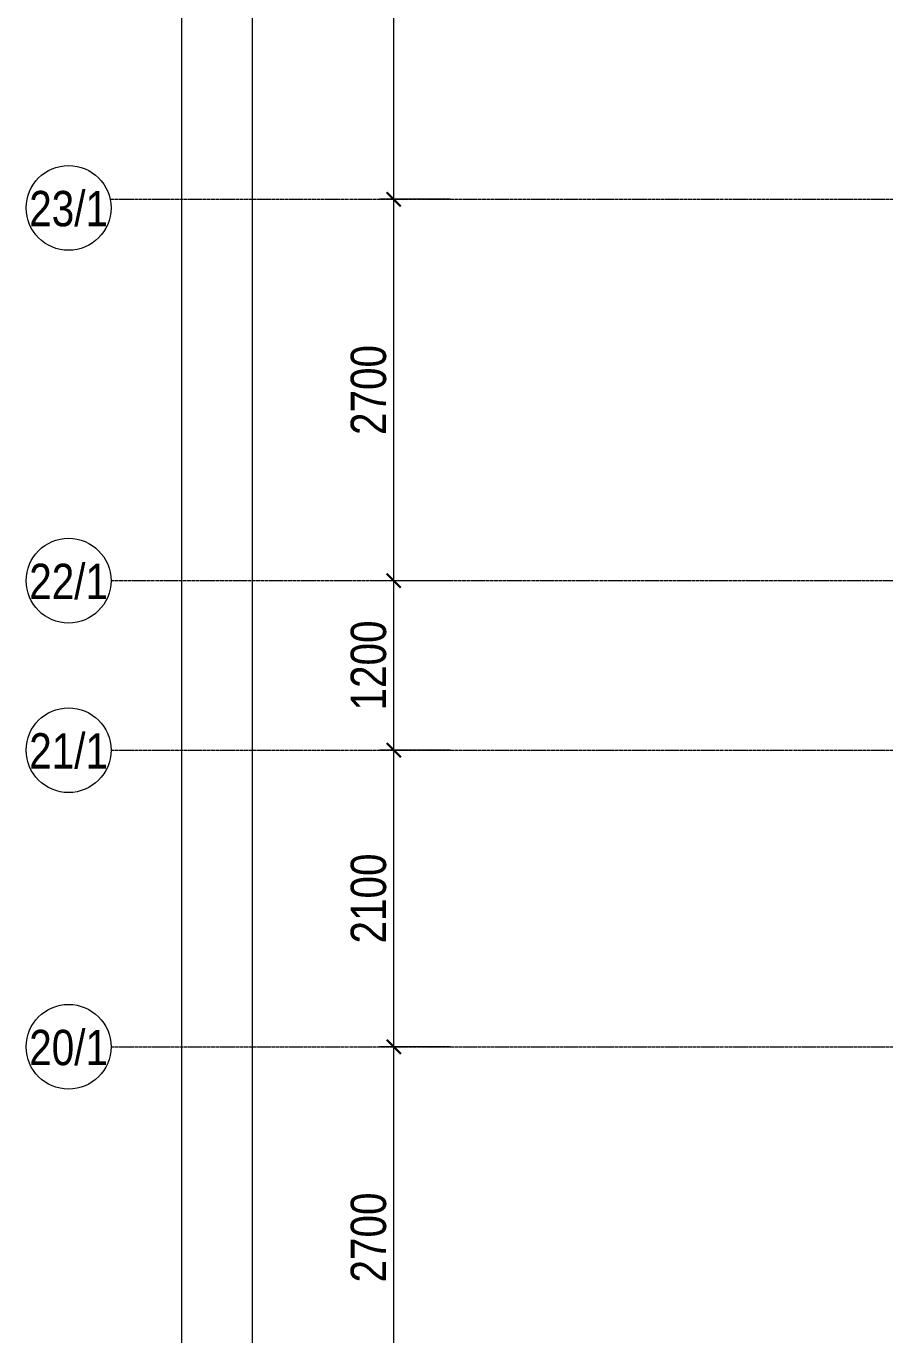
# Model space of a CAD drawing. Header units: millimetres. Extents: x 470010 to 1231400, y -134005 to 421770.
# Drawn here: x 666319 to 672392, y -22750 to -13485 of the extents above; entities that cross this region are included whole.
import ezdxf
from ezdxf.enums import TextEntityAlignment as Align

# ---------------------------------------------------------------- set-up
doc = ezdxf.new("R2010")
doc.units = ezdxf.units.MM
doc.linetypes.add('CENTER2', pattern=[28.575, 19.05, -3.175, 3.175, -3.175])
doc.layers.get('Defpoints').update_dxf_attribs({"color": 140})
doc.layers.add('РД_Оси_100', color=7, linetype='Continuous', lineweight=0, true_color=0x525252)
doc.layers.add('РД_Оси_размер', color=8, linetype='Continuous', lineweight=0)
doc.styles.add('style1', font='ARIALN.TTF')
doc.styles.add('ккк', font='isocpeur.ttf', dxfattribs={"width": 0.85, "oblique": 15})
doc.dimstyles.new('Dim100_ареал', dxfattribs={"dimscale": 100, "dimtxt": 2.5, "dimasz": 1, "dimexe": 1, "dimexo": 1, "dimgap": 0.5, "dimtad": 1, "dimzin": 12, "dimdsep": 46, "dimtxsty": 'style1', "dimblk": 'ARCHTICK', "dimcen": 1, "dimdle": 1, "dimclrd": 256, "dimclre": 256, "dimaunit": 1, "dimadec": 0, "dimazin": 3, "dimtfac": 1, "dimtmove": 1, "dimatfit": 3, "dimldrblk": 'OPEN30', "dimfxl": 4, "dimfxlon": 1, "dimtolj": 1, "dimtzin": 0, "dimlwd": 9, "dimlwe": 9, "dimarcsym": 0})

# ---------------------------------------------------------------- blocks, each defined once
blk = doc.blocks.new('A-iden')
at = {"linetype": 'Continuous', "lineweight": 5}
blk.add_circle((0, -4), 3, dxfattribs=at)
at = {"color": 0, "linetype": 'Continuous', "lineweight": 20, "style": 'ккк', "width": 0.85}
blk.add_attdef('ID', text='', height=4, dxfattribs=at).set_placement((0.314, -3.853), align=Align.MIDDLE_CENTER)
blk = doc.blocks.new('_ArchTick')
at = {"color": 0, "linetype": 'ByBlock', "const_width": 0.15}
blk.add_lwpolyline([(-0.5, -0.5), (0.5, 0.5)], dxfattribs=at)
blk = doc.blocks.new('*D154')
at = {"layer": 'Defpoints', "color": 0, "transparency": 16777216}
for p in [(-5455, 134700), (-2955, 134700), (-2955, 0)]:
    blk.add_point(p, dxfattribs=at)
at = {"layer": 'РД_Оси_размер', "lineweight": 9, "transparency": 16777216}
for p, q in [((-5455, -100), (-5455, 134800)), ((-5055, 134700), (-5555, 134700)), ((-5055, 0), (-5555, 0))]:
    blk.add_line(p, q, dxfattribs=at)
at = {"layer": 'РД_Оси_размер', "lineweight": 9, "transparency": 16777216, "xscale": 100, "yscale": 100, "zscale": 100}
for p, rotation in [((-5455, 134700), 90), ((-5455, 0), 270)]:
    blk.add_blockref('_ArchTick', p, dxfattribs=dict(at, rotation=rotation))
at = {"layer": 'РД_Оси_размер', "color": 0, "transparency": 16777216, "insert": (-5632.6, 67350), "char_height": 250, "attachment_point": 5, "rotation": 90, "style": 'style1'}
blk.add_mtext('\\A1;134700', dxfattribs=at)
blk = doc.blocks.new('_Open30')
at = {"color": 0, "linetype": 'ByBlock', "lineweight": -2}
for p, q in [((-1, 0.268), (0, 0)), ((0, 0), (-1, -0.268)), ((0, 0), (-1, 0))]:
    blk.add_line(p, q, dxfattribs=at)
blk = doc.blocks.new('*D171')
at = {"layer": 'Defpoints', "color": 0, "transparency": 16777216}
for p in [(-3955, 72900), (-2955, 72900), (-2955, 70200)]:
    blk.add_point(p, dxfattribs=at)
at = {"layer": 'РД_Оси_размер', "lineweight": 9, "transparency": 16777216}
for p, q in [((-3955, 70100), (-3955, 73000)), ((-3555, 72900), (-4055, 72900)), ((-3555, 70200), (-4055, 70200))]:
    blk.add_line(p, q, dxfattribs=at)
at = {"layer": 'РД_Оси_размер', "lineweight": 9, "transparency": 16777216, "xscale": 100, "yscale": 100, "zscale": 100}
for p, rotation in [((-3955, 72900), 90), ((-3955, 70200), 270)]:
    blk.add_blockref('_ArchTick', p, dxfattribs=dict(at, rotation=rotation))
at = {"layer": 'РД_Оси_размер', "color": 0, "transparency": 16777216, "insert": (-4132.6, 71550), "char_height": 250, "attachment_point": 5, "rotation": 90, "style": 'style1'}
blk.add_mtext('\\A1;2700', dxfattribs=at)
blk = doc.blocks.new('*D172')
at = {"layer": 'Defpoints', "color": 0, "transparency": 16777216}
for p in [(-3955, 75000), (-2955, 75000), (-2955, 72900)]:
    blk.add_point(p, dxfattribs=at)
at = {"layer": 'РД_Оси_размер', "lineweight": 9, "transparency": 16777216}
for p, q in [((-3955, 72800), (-3955, 75100)), ((-3555, 75000), (-4055, 75000)), ((-3555, 72900), (-4055, 72900))]:
    blk.add_line(p, q, dxfattribs=at)
at = {"layer": 'РД_Оси_размер', "lineweight": 9, "transparency": 16777216, "xscale": 100, "yscale": 100, "zscale": 100}
for p, rotation in [((-3955, 75000), 90), ((-3955, 72900), 270)]:
    blk.add_blockref('_ArchTick', p, dxfattribs=dict(at, rotation=rotation))
at = {"layer": 'РД_Оси_размер', "color": 0, "transparency": 16777216, "insert": (-4132.6, 73950), "char_height": 250, "attachment_point": 5, "rotation": 90, "style": 'style1'}
blk.add_mtext('\\A1;2100', dxfattribs=at)
blk = doc.blocks.new('*D173')
at = {"layer": 'Defpoints', "color": 0, "transparency": 16777216}
for p in [(-3955, 76200), (-2955, 76200), (-2955, 75000)]:
    blk.add_point(p, dxfattribs=at)
at = {"layer": 'РД_Оси_размер', "lineweight": 9, "transparency": 16777216}
for p, q in [((-3955, 74900), (-3955, 76300)), ((-3555, 76200), (-4055, 76200)), ((-3555, 75000), (-4055, 75000))]:
    blk.add_line(p, q, dxfattribs=at)
at = {"layer": 'РД_Оси_размер', "lineweight": 9, "transparency": 16777216, "xscale": 100, "yscale": 100, "zscale": 100}
for p, rotation in [((-3955, 76200), 90), ((-3955, 75000), 270)]:
    blk.add_blockref('_ArchTick', p, dxfattribs=dict(at, rotation=rotation))
at = {"layer": 'РД_Оси_размер', "color": 0, "transparency": 16777216, "insert": (-4132.6, 75600), "char_height": 250, "attachment_point": 5, "rotation": 90, "style": 'style1'}
blk.add_mtext('\\A1;1200', dxfattribs=at)
blk = doc.blocks.new('*D174')
at = {"layer": 'Defpoints', "color": 0, "transparency": 16777216}
for p in [(-3955, 78900), (-2955, 78900), (-2955, 76200)]:
    blk.add_point(p, dxfattribs=at)
at = {"layer": 'РД_Оси_размер', "lineweight": 9, "transparency": 16777216}
for p, q in [((-3955, 76100), (-3955, 79000)), ((-3555, 78900), (-4055, 78900)), ((-3555, 76200), (-4055, 76200))]:
    blk.add_line(p, q, dxfattribs=at)
at = {"layer": 'РД_Оси_размер', "lineweight": 9, "transparency": 16777216, "xscale": 100, "yscale": 100, "zscale": 100}
for p, rotation in [((-3955, 78900), 90), ((-3955, 76200), 270)]:
    blk.add_blockref('_ArchTick', p, dxfattribs=dict(at, rotation=rotation))
at = {"layer": 'РД_Оси_размер', "color": 0, "transparency": 16777216, "insert": (-4132.6, 77550), "char_height": 250, "attachment_point": 5, "rotation": 90, "style": 'style1'}
blk.add_mtext('\\A1;2700', dxfattribs=at)
blk = doc.blocks.new('*D175')
at = {"layer": 'Defpoints', "color": 0, "transparency": 16777216}
for p in [(-3955, 82200), (-2955, 82200), (-2955, 78900)]:
    blk.add_point(p, dxfattribs=at)
at = {"layer": 'РД_Оси_размер', "lineweight": 9, "transparency": 16777216}
for p, q in [((-3955, 78800), (-3955, 82300)), ((-3555, 82200), (-4055, 82200)), ((-3555, 78900), (-4055, 78900))]:
    blk.add_line(p, q, dxfattribs=at)
at = {"layer": 'РД_Оси_размер', "lineweight": 9, "transparency": 16777216, "xscale": 100, "yscale": 100, "zscale": 100}
for p, rotation in [((-3955, 82200), 90), ((-3955, 78900), 270)]:
    blk.add_blockref('_ArchTick', p, dxfattribs=dict(at, rotation=rotation))
at = {"layer": 'РД_Оси_размер', "color": 0, "transparency": 16777216, "insert": (-4132.6, 80550), "char_height": 250, "attachment_point": 5, "rotation": 90, "style": 'style1'}
blk.add_mtext('\\A1;3300', dxfattribs=at)
blk = doc.blocks.new('*D199')
at = {"layer": 'Defpoints', "color": 0, "transparency": 16777216}
for p in [(-4955, 100500), (-2955, 100500), (-2955, 68700)]:
    blk.add_point(p, dxfattribs=at)
at = {"layer": 'РД_Оси_размер', "lineweight": 9, "transparency": 16777216}
for p, q in [((-4955, 68600), (-4955, 100600)), ((-4555, 100500), (-5055, 100500)), ((-4555, 68700), (-5055, 68700))]:
    blk.add_line(p, q, dxfattribs=at)
at = {"layer": 'РД_Оси_размер', "lineweight": 9, "transparency": 16777216, "xscale": 100, "yscale": 100, "zscale": 100}
for p, rotation in [((-4955, 100500), 90), ((-4955, 68700), 270)]:
    blk.add_blockref('_ArchTick', p, dxfattribs=dict(at, rotation=rotation))
at = {"layer": 'РД_Оси_размер', "color": 0, "transparency": 16777216, "insert": (-5132.6, 84600), "char_height": 250, "attachment_point": 5, "rotation": 90, "style": 'style1'}
blk.add_mtext('\\A1;31800', dxfattribs=at)
blk = doc.blocks.new('СОШ_2200_АР_ОСИ_М100_28.05.24')
at = {"layer": 'РД_Оси_100', "color": 251, "linetype": 'CENTER2', "true_color": 0x636466}
for p, q in [((-5954.958, 78900), (119910, 78900)), ((119910, 76200), (-5954.958, 76200)), ((-5954.958, 75000), (119910, 75000)), ((-5954.958, 72900), (95715.503, 72900))]:
    blk.add_line(p, q, dxfattribs=at)
at = {"layer": 'РД_Оси_100', "color": 251, "true_color": 0x636466}
ref = blk.add_blockref('A-iden', (-6254.958, 79239.148), dxfattribs=dict(at, xscale=100, yscale=100, zscale=100))
ref.add_attrib('ID', '23/1', dxfattribs={"layer": '0', "linetype": 'Continuous', "height": 250, "style": 'style1'}).set_placement((-6254.958, 78839.148), align=Align.MIDDLE)
ref = blk.add_blockref('A-iden', (-6254.958, 76600), dxfattribs=dict(at, xscale=100, yscale=100, zscale=100))
ref.add_attrib('ID', '22/1', dxfattribs={"layer": '0', "linetype": 'Continuous', "height": 250, "style": 'style1'}).set_placement((-6254.958, 76200), align=Align.MIDDLE)
ref = blk.add_blockref('A-iden', (-6254.958, 75400), dxfattribs=dict(at, xscale=100, yscale=100, zscale=100))
ref.add_attrib('ID', '21/1', dxfattribs={"layer": '0', "linetype": 'Continuous', "height": 250, "style": 'style1'}).set_placement((-6254.958, 75000), align=Align.MIDDLE)
ref = blk.add_blockref('A-iden', (-6254.958, 73300), dxfattribs=dict(at, xscale=100, yscale=100, zscale=100))
ref.add_attrib('ID', '20/1', dxfattribs={"layer": '0', "linetype": 'Continuous', "height": 250, "style": 'style1'}).set_placement((-6254.958, 72900), align=Align.MIDDLE)
at = {"layer": 'РД_Оси_размер', "color": 251, "true_color": 0x636466}
for base, p1, p2, picture, middle in [((-5454.958, 134700), (-2954.958, 0), (-2954.958, 134700), '*D154', (-5632.601, 67350)), ((-4954.958, 100500), (-2954.958, 68700), (-2954.958, 100500), '*D199', (-5132.601, 84600)), ((-3954.958, 82200), (-2954.958, 78900), (-2954.958, 82200), '*D175', (-4132.601, 80550)), ((-3954.958, 78900), (-2954.958, 76200), (-2954.958, 78900), '*D174', (-4132.601, 77550)), ((-3954.958, 76200), (-2954.958, 75000), (-2954.958, 76200), '*D173', (-4132.601, 75600)), ((-3954.958, 75000), (-2954.958, 72900), (-2954.958, 75000), '*D172', (-4132.601, 73950)), ((-3954.958, 72900), (-2954.958, 70200), (-2954.958, 72900), '*D171', (-4132.601, 71550))]:
    dim = blk.add_linear_dim(base=base, p1=p1, p2=p2, angle=90, dimstyle='Dim100_ареал', dxfattribs=at)
    dim.commit()
    dim.dimension.update_dxf_attribs({"geometry": picture, "text_midpoint": middle})
blk = doc.blocks.new('A$C9108343f')
at = {"layer": 'РД_Оси_100'}
blk.add_blockref('СОШ_2200_АР_ОСИ_М100_28.05.24', (7155, 6755), dxfattribs=at)
at = {"layer": 'Defpoints', "color": 18, "true_color": 0x000000, "style": 'style1'}
for p in [(143949.3, 316089.1), (143975, 281639.5), (143890.4, 273244.7), (143840, 264276.8), (143967.8, 254892.4), (12252, 104178.1), (12382.6, 96023.1)]:
    blk.add_attdef('АР-ПОМЕЩЕНИЕ:НАИМЕНОВАНИЕ', text='', height=100, dxfattribs=at).set_placement(p, align=Align.MIDDLE)
at = {"layer": 'Defpoints', "color": 18, "true_color": 0x000000, "style": 'style1', "flags": 8}
for p in [(143951.3, 279099.1), (143848.3, 269251.1), (143875.3, 260094.2), (144049.7, 250824.7), (163419.3, 238153.4), (155897.5, 237966), (183037.2, 237966), (143342.9, 237876.2)]:
    blk.add_attdef('АР-ПОМЕЩЕНИЕ:НАИМЕНОВАНИЕ', text='', height=100, dxfattribs=at).set_placement(p, align=Align.MIDDLE)

msp = doc.modelspace()

# ---------------------------------------------------------------- block references
msp.add_blockref('A$C9108343f', (665718.612, -100366.242))
at = {"layer": 'РД_Оси_100'}
msp.add_blockref('СОШ_2200_АР_ОСИ_М100_28.05.24', (672873.57, -93611.242), dxfattribs=at)

doc.saveas('drawing.dxf')
